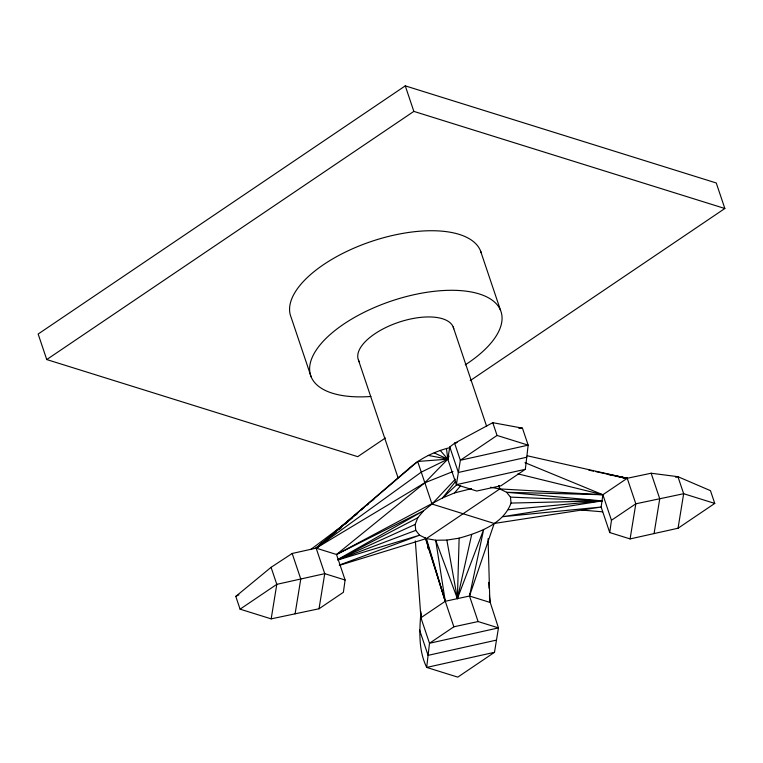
<?xml version="1.0" encoding="UTF-8"?>
<svg xmlns="http://www.w3.org/2000/svg" width="763" height="763" viewBox="0 0 763 763"><rect width="100%" height="100%" fill="white"/><g stroke="black" fill="none" stroke-linecap="round" stroke-linejoin="round"><path stroke-width="1.14" d="M489.455 600.052L498.458 627.901L494.491 652.317L457.781 677.134L426.679 667.425C418.238 649.942 419.469 630.515 420.938 611.802M455.301 479.202L432.001 504.038L423.56 510.79L417.819 517.743L415.158 524.429L415.759 530.38L419.593 535.206L426.393 538.564L435.692 540.233L457.39 598.65L459.135 538.163C479.002 532.574 503.275 524.124 511.057 503.065L510.447 497.114L506.613 492.288L499.813 488.93L490.514 487.261M494.491 652.317L426.679 667.425L429.502 643.266L420.918 617.744L421.09 614.177M488.072 538.726L489.865 602.379L469.503 596.017L445.268 601.282L420.918 617.744L421.252 614.215M427.642 548.225L427.871 545.869M525.335 469.302L528.158 445.153L522.436 428.138L492.764 422.683L454.624 443.246L449.779 446.937L447.795 459.145L456.379 484.677L476.741 491.029L500.976 485.773L525.335 469.302L456.379 484.677L460.347 460.261L454.624 443.246L456.865 442.426M449.617 447.69C434.862 451.41 420.651 458.048 409.245 468.253L316.149 548.139L336.512 554.491L345.105 580.014L343.379 592.307L319.02 608.769L271.18 618.869L240.078 609.16L235.786 596.399L271.065 567.329L292.181 553.471L316.149 548.139L424.848 482.769L452.993 471.544M527.319 455.797L627.224 478.277L602.875 494.748L601.149 507.033L609.732 532.555L630.095 538.916L678.049 528.234L714.759 503.418L710.467 490.657L677.935 476.694L651.144 473.232L627.224 478.277L622.522 477.638L627.224 478.277L635.817 503.809L630.095 538.916M609.732 532.555L611.459 520.271L602.875 494.748L524.992 462.664M415.339 540.929L420.918 617.744L421.262 615.398M271.18 618.869L276.797 584.344L271.065 567.329M295.1 613.824L300.765 579.003L292.181 553.471M654.072 533.575L659.737 498.754L651.144 473.232M678.049 528.234L683.658 493.709L677.935 476.694L675.713 477.38M319.02 608.769L324.742 573.662L316.149 548.139L417.685 461.491L447.795 459.145L449.035 456.055M469.941 593.7L469.503 596.017L478.096 621.549L498.458 627.901L429.502 643.266L453.861 626.805L478.096 621.549M420.918 617.744L421.367 615.417M453.861 626.805L445.268 601.282L435.692 540.233L446.86 540.099L457.39 598.65L471.677 534.567M517.915 473.871L602.875 494.748L506.613 492.288L602.007 500.89L502.645 516.704L601.149 507.033L494.205 523.456L469.503 596.017L483.647 529.551L457.39 598.65M455.73 481.262L442.569 497.943L336.512 554.491L424.848 482.769L447.795 459.145L446.479 448.587M407.814 469.989L409.245 468.253M457.132 484.4L442.569 497.943L454.529 492.927L460.585 485.859M440.213 450.389L447.795 459.145L421.271 472.135L316.149 548.139L358.553 512.221M361.261 509.932L363.97 507.643M366.679 505.344L368.481 503.818M372.086 500.766L373.889 499.231M327.317 539.403L316.149 548.139L342.539 526.108M344.361 524.582L347.995 521.549M349.816 520.023L352.544 517.743M355.281 515.464L357.094 513.947M316.149 548.139L331.876 535.416M333.727 533.919L336.502 531.677M339.277 529.427L341.128 527.929M310.684 549.541L348.643 521.053M470.237 380.613L724.85 208.499L716.257 182.977L405.267 85.866L38.15 334.032L46.743 359.554L357.733 456.665L385.372 437.991M46.743 359.554L413.851 111.388L724.85 208.499M240.078 609.16L276.797 584.344L324.742 573.662L345.105 580.014M497.066 435.444L460.347 460.261L528.158 445.153L497.066 435.444L492.764 422.683M340.441 565.04L426.393 538.564L499.813 488.93L602.875 494.748M611.459 520.271L635.817 503.809L683.658 493.709L714.759 503.418M417.819 517.743L337.761 559.537L423.56 510.79L336.512 554.491M235.786 596.399L238.895 594.787M337.799 559.66L415.158 524.429M337.875 559.794L415.759 530.38M339.258 565.116L419.593 535.206L337.923 559.947M454.624 443.246L456.856 442.588M454.529 492.927L471.534 488.625M526.747 457.228L458.363 472.469L449.779 446.937M496.475 640.109L428.091 655.35L419.507 629.818M446.86 540.099L459.135 538.163M518.897 428.463L522.436 428.138M508.396 509.751L602.007 500.89L510.447 497.114M511.057 503.065L602.007 500.89M581.406 510.046L602.636 511.82M615.522 476.16L627.224 478.277L595.817 471.639M428.253 455.406L447.795 459.145L434.233 452.898M608.559 474.615L627.224 478.277M588.845 470.161L593.5 471.143M494.205 523.456L432.001 504.038L417.685 461.491M480.48 250.76L500.528 310.312M405.267 85.866L413.851 111.388M453.184 326.945L486.632 426.336M498.687 485.573L499.813 488.93L498.926 485.487M358.496 360.222L398.028 477.676M311.151 376.855L291.113 317.303A100.401 44.95 -18.6 0 1 370.885 241.613A100.401 44.95 -18.6 0 1 481.186 252.763M425.287 537.896L445.268 601.282L426.393 538.564M425.916 538.859L445.268 601.282M489.484 597.658L489.865 602.379L489.465 595.302M488.711 582.341L489.054 588.235M370.885 396.474A100.401 44.95 -18.6 0 1 323.779 340.679A100.401 44.95 -18.6 0 1 469.817 291.724A100.401 44.95 -18.6 0 1 465.268 364.838M359.421 361.967A50.196 22.48 -18.6 0 1 397.256 322.768A50.196 22.48 -18.6 0 1 453.747 328.824"/></g></svg>
